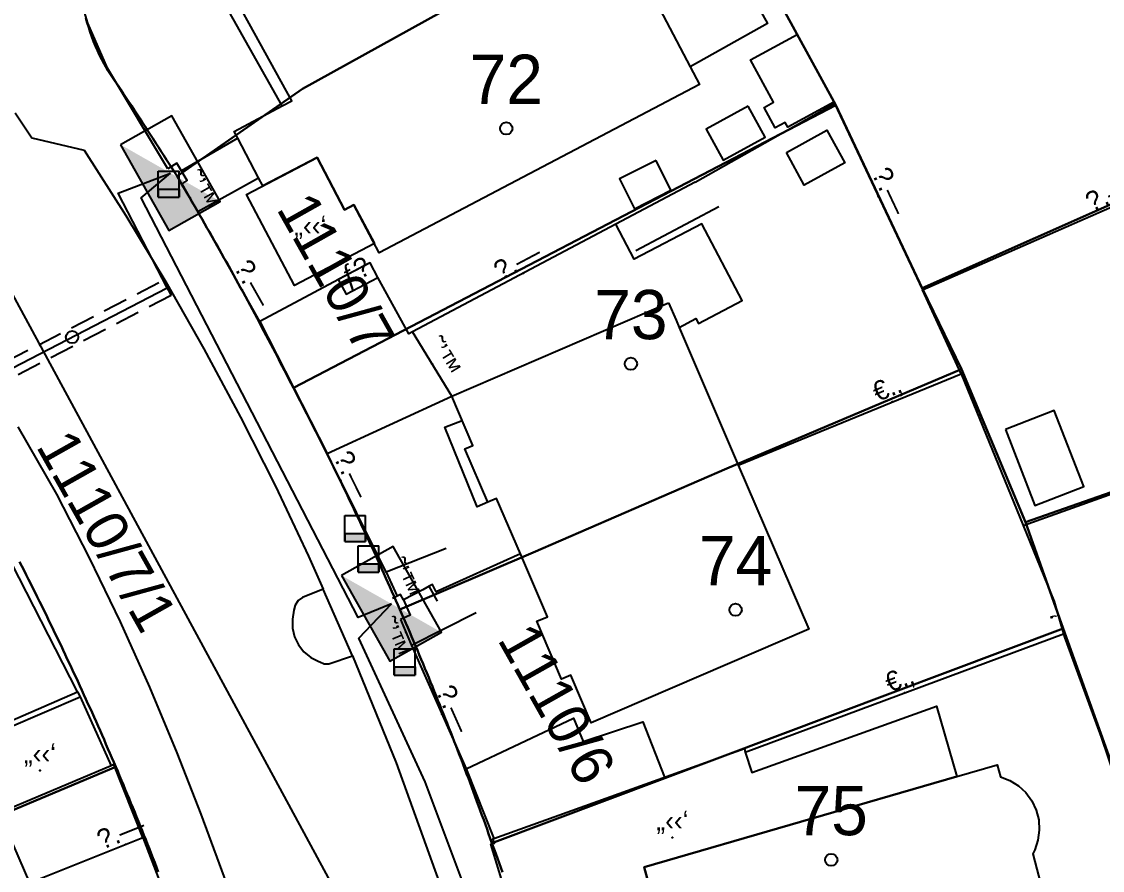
# Model space of a CAD drawing. Header units: metres. Extents: x 218299 to 220222, y 572714 to 574340.
# Drawn here: x 218975.61 to 219019.54, y 573663.87 to 573698.35 of the extents above; entities that cross this region are included whole.
import ezdxf
from ezdxf.enums import TextEntityAlignment as Align

# ---------------------------------------------------------------- set-up
doc = ezdxf.new("R2010")
doc.units = ezdxf.units.M
doc.header["$MEASUREMENT"] = 0
doc.linetypes.add('DASH15', pattern=[1.5, 1, -0.5])
for name, color, linetype in [('1602', 44, 'Continuous'), ('1603', 44, 'Continuous'), ('6151', 102, 'CABLEUNDEXIST03'), ('6261', 7, 'Continuous'), ('6701', 7, 'DASH15'), ('6916', 7, 'Continuous'), ('A_POINTS', 2, 'Continuous'), ('M2200', 253, 'Continuous'), ('M2207', 253, 'Continuous'), ('M2401', 7, 'Continuous'), ('M2404', 7, 'Continuous'), ('M2407', 253, 'Continuous'), ('M2408', 253, 'Continuous'), ('M2412', 253, 'Continuous'), ('M2420', 253, 'Continuous'), ('M2601', 253, 'Continuous'), ('M2602', 253, 'Continuous'), ('M2605', 253, 'Continuous'), ('M2612', 253, 'Continuous'), ('M5235', 253, 'Continuous')]:
    doc.layers.add(name, color=color, linetype=linetype)
doc.styles.add('HEBTXT', font='HEBTXT')
doc.styles.add('MAVAT_HEBTXT', font='HEBTXT')
doc.linetypes.add('CABLEUNDEXIST03', pattern='A,3.5,[222,elecad.shx,S=0.01,R=0,X=0,Y=0],1.5', length=5)

# ---------------------------------------------------------------- blocks, each defined once
blk = doc.blocks.new('6261')
blk.add_lwpolyline([(-2, -1.2), (2, -1.2), (2, 1.2), (-2, 1.2)], close=True)
at = {"color": 0}
blk.add_solid([(2, 1.2), (-2, -1.2), (2, -1.2)], dxfattribs=at)
at = {"color": 0, "style": 'HEBTXT'}
blk.add_attdef('PIL_NAME', (2.689, 2.418), '', height=1.7, dxfattribs=at)
at = {"style": 'HEBTXT'}
blk.add_attdef('CAMUT_MONIM', (2.489, 0.218), '', height=1.7, dxfattribs=at)
at = {"color": 0, "style": 'HEBTXT', "flags": 1}
for tag, p in [('TYPE', (2.585, -1.773)), ('MAP_TYPE', (2.689, -3.782))]:
    blk.add_attdef(tag, p, '', height=1.7, dxfattribs=at)
blk = doc.blocks.new('6916')
at = {"layer": 'A_POINTS'}
blk.add_circle((0, 0), 0.25, dxfattribs=at)
at = {"color": 0, "style": 'HEBTXT'}
for tag, p in [('HTCH', (0.006, 3.527)), ('PIPE', (0.049, 1.33))]:
    blk.add_attdef(tag, text='', height=1.7, dxfattribs=at).set_placement(p, align=Align.MIDDLE_CENTER)
blk = doc.blocks.new('1603')
at = {"layer": 'A_POINTS'}
blk.add_circle((0, 0), 0.25, dxfattribs=at)
at = {"color": 0, "style": 'HEBTXT'}
blk.add_attdef('PARCEL_NUM', text='', height=2, dxfattribs=at).set_placement((0, 1), align=Align.CENTER)
at = {"color": 0, "style": 'HEBTXT', "flags": 1}
blk.add_attdef('LOT_NUM', text='', height=2, dxfattribs=at).set_placement((0, -2.5), align=Align.CENTER)
blk = doc.blocks.new('M2601')
blk.add_circle((0, 0), 0.025)
at = {"style": 'MAVAT_HEBTXT'}
blk.add_attdef('NAME', text='', height=0.8, dxfattribs=at).set_placement((0, 1.592), align=Align.MIDDLE)
blk = doc.blocks.new('M2602')
blk.add_circle((0, 0), 0.025)
at = {"style": 'MAVAT_HEBTXT'}
blk.add_attdef('NAME', text='', height=0.8, dxfattribs=at).set_placement((0, 1.592), align=Align.MIDDLE)
blk = doc.blocks.new('M2605')
blk.add_circle((0, 0), 0.025)
at = {"style": 'MAVAT_HEBTXT'}
blk.add_attdef('NAME', text='', height=0.8, dxfattribs=at).set_placement((0, 1.592), align=Align.MIDDLE)
blk = doc.blocks.new('M2612')
blk.add_circle((0, 0), 0.025)
at = {"style": 'MAVAT_HEBTXT'}
blk.add_attdef('NAME', text='', height=0.8, dxfattribs=at).set_placement((0, 1.592), align=Align.MIDDLE)
blk = doc.blocks.new('M2207')
blk.add_circle((0, 0), 0.025)
at = {"style": 'MAVAT_HEBTXT'}
blk.add_attdef('NAME', text='', height=0.8, dxfattribs=at).set_placement((0, 1.592), align=Align.MIDDLE)
blk = doc.blocks.new('M2412')
blk.add_circle((0, 0), 0.025)
at = {"style": 'MAVAT_HEBTXT'}
blk.add_attdef('NAME', text='', height=0.8, dxfattribs=at).set_placement((0, 1.592), align=Align.MIDDLE)
blk = doc.blocks.new('*U89')
at = {"linetype": 'Continuous'}
for p, q in [((-0.845, 0), (-0.845, -0.663)), ((0.845, 0), (0.845, -0.663))]:
    blk.add_line(p, q, dxfattribs=at)
blk.add_solid([(-0.845, 0), (-0.845, -0.663), (0.845, -0.663)], dxfattribs=at)
at = {"linetype": 'Continuous', "extrusion": (0, 0, -1)}
blk.add_solid([(0.845, 0), (-0.845, 0), (-0.845, -0.663)], dxfattribs=at)
blk = doc.blocks.new('M5235')
for points in [[(-0.845, 1.471), (0.845, 1.471)], [(-0.845, -0.663), (-0.845, 1.471)], [(0.845, -0.663), (0.845, 1.471)], [(-0.845, 0), (0.845, 0)], [(-0.845, -0.663), (0.845, -0.663)]]:
    blk.add_lwpolyline(points)
at = {"linetype": 'Continuous'}
blk.add_blockref('*U89', (0, 0), dxfattribs=at)
at = {"style": 'MAVAT_HEBTXT', "flags": 1}
for tag, p in [('MARK', (0, 2.721)), ('HEIGHT', (0, -1.915)), ('NAME', (0, -4.483))]:
    blk.add_attdef(tag, text='', height=0.8, dxfattribs=at).set_placement(p, align=Align.MIDDLE)
blk = doc.blocks.new('111')
at = {"layer": 'M2200'}
for points in [[(219000.173, 573701.499, 585.135), (219002.787, 573696.522, 585.135), (219003.166, 573695.8, 585.135), (218990.146, 573688.963, 582.266), (218989.12, 573690.916, 582.266), (218989.12, 573690.916, 582.266), (218988.733, 573690.713, 582.266), (218988.733, 573690.713, 582.266), (218987.619, 573692.835, 582.266), (218987.619, 573692.835, 582.266), (218985.419, 573691.68, 581.749), (218985.244, 573692.013, 581.749), (218984.403, 573693.616, 581.749), (218984.259, 573693.891, 581.749), (218986.204, 573694.929, 582.209), (218986.59, 573695.136, 582.3), (218982.84, 573701.949, 582.255)], [(219001.458, 573662.004, 581.505), (219000.912, 573664.004, 581.625), (219000.912, 573664.004, 581.625), (219013.623, 573667.68, 581.412), (219015.265, 573668.154, 581.385), (219015.399, 573667.671, 581.385), (219015.782, 573667.526, 581.32), (219016.131, 573667.309, 581.26), (219016.433, 573667.028, 581.208), (219016.675, 573666.694, 581.166), (219016.85, 573666.319, 581.134), (219016.951, 573665.917, 581.114), (219016.974, 573665.502, 581.108), (219016.919, 573665.091, 581.114), (219016.787, 573664.698, 581.133), (219016.711, 573664.544, 581.145), (219017.584, 573661.223, 581.145)]]:
    blk.add_polyline3d(points, dxfattribs=at)
blk.add_polyline3d([(219001.908, 573686.924, 581.985), (219002.21, 573686.221, 581.972), (219002.334, 573685.932, 581.967), (219004.739, 573680.337, 581.865), (219007.605, 573673.669, 581.745), (218998.761, 573669.867, 581.745), (218997.929, 573671.803, 581.745), (218997.561, 573671.645, 581.745), (218996.553, 573673.99, 581.745), (218996.987, 573674.176, 581.745), (218995.89, 573676.729, 581.872), (218994.92, 573678.984, 581.985), (218994.558, 573678.828, 581.985), (218993.627, 573680.994, 581.985), (218993.955, 573681.135, 581.985), (218993.095, 573683.136, 581.985)], close=True, dxfattribs=at)
at = {"layer": 'M2207'}
for points in [[(219007.136, 573697.832, 581.505), (219008.627, 573695.084, 581.505), (219008.627, 573695.084, 581.505), (219008.627, 573695.084, 581.505), (219006.754, 573694.068, 581.745), (219006.652, 573694.256, 581.745), (219006.244, 573694.034, 581.625), (219005.79, 573694.872, 581.625), (219006.178, 573695.083, 581.745), (219005.244, 573696.805, 581.625)], [(219005.145, 573694.925, 581.505), (219003.439, 573693.988, 581.505), (219004.131, 573692.729, 581.505), (219005.836, 573693.666, 581.505), (219005.145, 573694.925, 581.505)], [(219006.695, 573693.037, 580.785), (219008.34, 573693.942, 580.785), (219009.067, 573692.62, 580.905), (219007.422, 573691.716, 580.905), (219006.695, 573693.037, 580.785)], [(218987.619, 573692.835, 582.221), (218988.733, 573690.713, 582.221), (218989.12, 573690.916, 582.221), (218989.951, 573689.334, 582.221), (218986.703, 573687.628, 582.019), (218984.757, 573691.333, 581.996)], [(219001.397, 573692.711, 581.265), (218999.909, 573691.961, 580.785), (219000.519, 573690.752, 580.785), (219002.006, 573691.502, 581.265), (219001.397, 573692.711, 581.265)], [(219015.598, 573681.787, 580.545), (219016.795, 573678.694, 580.425), (219018.78, 573679.462, 580.425), (219017.583, 573682.555, 580.545), (219015.598, 573681.787, 580.545)], [(218979.256, 573668.122, 580.59), (218979.256, 573668.122, 580.59), (218979.256, 573668.122, 580.59), (218974.817, 573666.243, 580.59), (218973.626, 573669.057, 580.635), (218977.999, 573670.914, 580.635), (218977.999, 573670.914, 580.635), (218979.256, 573668.122, 580.59)], [(219013.623, 573667.68, 581.385), (219000.912, 573664.004, 581.145), (219001.458, 573662.004, 581.145), (219001.032, 573661.894, 581.145), (219002.023, 573658.044, 581.145), (218997.36, 573657.129, 581.025), (218997.36, 573657.129, 581.025), (218995.547, 573662.091, 581.025), (218994.68, 573664.933, 581.025), (218994.834, 573664.976, 581.031), (218994.771, 573665.146, 581.031), (218994.808, 573665.16, 581.032), (219004.993, 573668.815, 581.265), (219005.027, 573668.679, 581.265), (219005.29, 573667.847, 581.265), (219012.797, 573670.535, 581.265)]]:
    blk.add_polyline3d(points, close=True, dxfattribs=at)
at = {"layer": 'M2401'}
for points in [[(218975.353, 573694.644, 578.951), (218976.03, 573693.635, 578.951), (218978.155, 573693.131, 578.906), (218979.846, 573690.481, 578.842), (218981.47, 573687.788, 578.787), (218983.026, 573685.055, 578.741), (218984.512, 573682.284, 578.703), (218985.927, 573679.476, 578.674), (218987.271, 573676.633, 578.654), (218987.873, 573675.296, 578.647), (218987.034, 573674.959, 578.625), (218986.852, 573674.832, 578.625), (218986.725, 573674.649, 578.625), (218986.671, 573674.44, 578.625), (218986.627, 573674.07, 578.625), (218986.628, 573673.708, 578.625), (218986.709, 573673.355, 578.624), (218986.865, 573673.029, 578.622), (218987.088, 573672.744, 578.62), (218987.368, 573672.515, 578.617), (218987.692, 573672.354, 578.614), (218987.731, 573672.34, 578.613), (218987.91, 573672.264, 578.613), (218988.105, 573672.266, 578.613), (218989.057, 573672.587, 578.679), (218990.835, 573668.239, 578.565), (218992.708, 573663.05, 578.445)], [(218975.465, 573681.895, 578.743), (218977.028, 573679.15, 578.655), (218978.359, 573676.574, 578.609), (218979.62, 573673.963, 578.545), (218980.811, 573671.32, 578.463), (218981.929, 573668.647, 578.363), (218982.9, 573666.148, 578.254), (218984.476, 573661.861, 578.374), (218985.564, 573658.771, 578.254), (218986.919, 573654.273, 578.254), (218988.169, 573649.84, 578.014), (218988.926, 573646.519, 577.774), (218989.899, 573642.056, 577.774), (218990.702, 573637.894, 577.774), (218991.326, 573633.038, 577.774), (218991.745, 573628.968, 577.534), (218992.079, 573624.48, 577.414), (218992.213, 573621.648, 577.294), (218992.271, 573617.389, 577.183)]]:
    blk.add_polyline3d(points, dxfattribs=at)
at = {"layer": 'M2404'}
for points in [[(218975.353, 573694.644, 578.951), (218976.03, 573693.635, 578.951), (218978.155, 573693.131, 578.906), (218979.846, 573690.481, 578.842), (218981.47, 573687.788, 578.787), (218983.026, 573685.055, 578.741), (218984.512, 573682.284, 578.703), (218985.927, 573679.476, 578.674), (218987.271, 573676.633, 578.654), (218987.873, 573675.296, 578.647), (218987.034, 573674.959, 578.625), (218986.852, 573674.832, 578.625), (218986.725, 573674.649, 578.625), (218986.671, 573674.44, 578.625), (218986.627, 573674.07, 578.625), (218986.628, 573673.708, 578.625), (218986.709, 573673.355, 578.624), (218986.865, 573673.029, 578.622), (218987.088, 573672.744, 578.62), (218987.368, 573672.515, 578.617), (218987.692, 573672.354, 578.614), (218987.731, 573672.34, 578.613), (218987.91, 573672.264, 578.613), (218988.105, 573672.266, 578.613), (218989.057, 573672.587, 578.679), (218990.835, 573668.239, 578.565), (218992.708, 573663.05, 578.445)], [(218975.465, 573681.895, 578.743), (218977.028, 573679.15, 578.655), (218978.359, 573676.574, 578.609), (218979.62, 573673.963, 578.545), (218980.811, 573671.32, 578.463), (218981.929, 573668.647, 578.363), (218982.9, 573666.148, 578.254), (218984.476, 573661.861, 578.374), (218985.564, 573658.771, 578.254), (218986.919, 573654.273, 578.254), (218988.169, 573649.84, 578.014), (218988.926, 573646.519, 577.774), (218989.899, 573642.056, 577.774), (218990.702, 573637.894, 577.774), (218991.326, 573633.038, 577.774), (218991.745, 573628.968, 577.534), (218992.079, 573624.48, 577.414), (218992.213, 573621.648, 577.294), (218992.271, 573617.389, 577.183)]]:
    blk.add_polyline3d(points, dxfattribs=at)
at = {"layer": 'M2407'}
for points in [[(218986.204, 573694.929, 579.616), (218982.216, 573702.011, 579.661), (218985.891, 573704.02, 579.661)], [(219002.334, 573685.932, 579.166), (219003.019, 573686.29, 579.061), (219003.121, 573686.094, 579.061), (219004.895, 573687.021, 579.061), (219003.264, 573690.144, 578.956), (219000.505, 573688.704, 579.376), (218999.762, 573690.127, 579.166)], [(218994.558, 573678.828, 579.267), (218994.131, 573678.645, 579.267), (218992.818, 573681.872, 579.267), (218993.521, 573682.146, 579.267)]]:
    blk.add_polyline3d(points, dxfattribs=at)
at = {"layer": 'M2408'}
for points in [[(218985.302, 573686.174, 578.817), (218988.037, 573680.806, 578.787)], [(218989.057, 573672.587, 578.679), (218987.873, 573675.296, 578.647)], [(218977.889, 573671.123, 578.33), (218977.999, 573670.914, 578.33)], [(218980.545, 573665.208, 578.3), (218979.36, 573668.17, 578.27), (218979.256, 573668.122, 578.27)], [(218993.686, 573668.001, 578.513), (218994.808, 573665.16, 578.513)]]:
    blk.add_polyline3d(points, dxfattribs=at)
at = {"layer": 'M2412'}
blk.add_polyline3d([(218990.086, 573687.96, 579.627), (218989.774, 573688.553, 579.627), (218988.486, 573687.877, 578.907), (218988.798, 573687.284, 578.907), (218990.086, 573687.96, 579.627)], close=True, dxfattribs=at)
at = {"layer": 'M2420', "linetype": 'Continuous', "lineweight": -3}
blk.add_lwpolyline([(218784.91, 573498.19), (218799.09, 573491.38), (218833, 573481.62), (218860.8, 573479.62), (218884.2, 573481.19), (218908, 573487.81), (218929.09, 573498.38), (218936.2, 573503.5), (218951.5, 573513.19), (218966.91, 573529), (218976.7, 573544.88), (218985.627, 573563.641), (218988, 573565.81), (218995.09, 573587.88), (218998.81, 573618.93), (218992.8, 573643.88), (218991.2, 573657.81), (218964.91, 573706.38)], dxfattribs=at)
at = {"layer": 'M2601'}
for points in [[(219000.571, 573689.055, 580.006), (219003.946, 573690.837, 580.006)], [(219013.794, 573684.051, 580.493), (219016.319, 573677.881, 580.373), (219017.583, 573674.79, 580.313), (219017.959, 573673.483, 580.476), (219017.999, 573673.344, 580.493), (219019.484, 573669.276, 580.493), (219020.052, 573667.605, 580.493), (219021.142, 573664.205, 580.493)], [(219016.319, 573677.881, 580.313), (219025.254, 573681.078, 580.133)], [(218995.89, 573676.729, 581.303), (218992.469, 573675.184, 581.483), (218992.308, 573675.486, 581.483), (218992.177, 573675.411, 581.483), (218991.922, 573675.264, 581.483), (218991.922, 573675.264, 581.483)]]:
    blk.add_polyline3d(points, dxfattribs=at)
at = {"layer": 'M2602'}
for points in [[(219000.173, 573701.499, 580.313), (219003.179, 573703.2, 580.313), (219005.928, 573698.28, 580.336), (219002.787, 573696.522, 580.313)], [(218982.134, 573691.77, 580.461), (218982.345, 573691.896, 580.457), (218981.927, 573692.605, 580.454), (218981.55, 573692.379, 579.481)], [(219004.739, 573680.337, 581.213), (219013.794, 573684.051, 581.213), (219013.794, 573684.051, 581.213), (219012.222, 573687.462, 581.213)], [(218992.511, 573674.814, 580.043), (218992.177, 573675.411, 580.043)], [(218991.131, 573674.865, 580.043), (218991.009, 573675.076, 580.043), (218990.883, 573675.013, 580.043), (218990.691, 573674.918, 580.043)], [(218991.922, 573675.264, 580.043), (218991.131, 573674.865, 580.043), (218991.411, 573674.235, 580.043), (218991.019, 573674.056, 580.043), (218991.019, 573674.056, 580.043)], [(219005.027, 573668.679, 580.673), (219017.959, 573673.483, 580.673)]]:
    blk.add_polyline3d(points, dxfattribs=at)
at = {"layer": 'M2605'}
for points in [[(218981.55, 573692.379, 579.481), (218979.102, 573696.468, 579.481), (218978.304, 573698.298, 579.481), (218977.967, 573699.425, 579.481)], [(219003.538, 573704.34, 579.751), (219007.136, 573697.832, 579.481)], [(219012.222, 573687.462, 578.693), (219012.222, 573687.462, 578.693), (219012.222, 573687.462, 578.693), (219020.388, 573691.029, 578.513), (219030.432, 573695.587, 578.513), (219030.432, 573695.587, 578.513), (219031.864, 573692.373, 578.513), (219036.442, 573694.509, 578.333), (219036.442, 573694.509, 578.333), (219039.011, 573688.476, 578.333), (219039.011, 573688.476, 578.333), (219037.265, 573687.77, 578.333), (219036.674, 573687.531, 578.333), (219035.671, 573687.125, 578.333), (219035.671, 573687.125, 578.333)], [(219002.986, 573691.835, 579.65), (219008.653, 573695.029, 579.65), (219008.627, 573695.084, 579.65)], [(219008.653, 573695.029, 578.873), (219012.222, 573687.462, 578.873)], [(218984.403, 573693.616, 579.503), (218982.113, 573692.29, 579.484)], [(218989.715, 573688.522, 579.627), (218985.302, 573686.174, 579.605), (218985.302, 573686.174, 579.605), (218982.775, 573690.642, 579.593), (218982.775, 573690.642, 579.593), (218985.244, 573692.013, 579.593)], [(219002.986, 573691.835, 579.65), (218999.762, 573690.127, 579.643), (218991.501, 573685.75, 579.627), (218991.35, 573685.669, 579.627), (218990.086, 573687.96, 579.627)], [(218992.871, 573676.949, 579.157), (218990.433, 573675.989, 579.097), (218988.037, 573680.806, 579.097), (218988.037, 573680.806, 579.097), (218993.095, 573683.136, 579.097)], [(218947.913, 573641.926, 580.317), (218956.913, 573644.248, 580.272), (218961.071, 573645.443, 580.272), (218961.071, 573645.443, 580.272), (218959.909, 573649.597, 580.272), (218958.858, 573652.608, 580.317), (218957.585, 573656.218, 580.385), (218956.751, 573658.137, 580.34), (218956.751, 573658.137, 580.34), (218963.511, 573661.199, 580.205), (218974.816, 573665.96, 580.025), (218974.816, 573665.96, 580.025), (218973.453, 573669.204, 579.98), (218977.889, 573671.123, 579.935), (218977.889, 573671.123, 579.935), (218974.023, 573678.643, 579.912), (218972.926, 573680.757, 579.912), (218972.926, 573680.757, 579.912), (218971.646, 573680.024, 579.938), (218971.383, 573679.873, 579.943), (218969.527, 573678.809, 579.98), (218969.527, 573678.809, 579.98)], [(218994.088, 573674.34, 579.323), (218991.458, 573673.006, 579.323), (218991.458, 573673.006, 579.323), (218991.458, 573673.006, 579.323), (218993.686, 573668.001, 579.323), (218993.686, 573668.001, 579.323), (218998.048, 573670.049, 579.323), (218998.432, 573669.101, 579.323), (219000.861, 573669.901, 579.323), (219001.747, 573667.65, 579.323)], [(218974.816, 573665.96, 579.417), (218975.932, 573663.37, 579.35), (218980.545, 573665.208, 579.192), (218980.545, 573665.208, 579.192), (218982.786, 573659.346, 579.17)]]:
    blk.add_polyline3d(points, dxfattribs=at)
at = {"layer": 'M2612'}
for points in [[(218982.775, 573690.642, 580.831), (218982.134, 573691.77, 580.831), (218982.134, 573691.77, 580.831)], [(218993.095, 573683.136, 581.317), (218991.501, 573685.75, 581.317)], [(218990.433, 573675.989, 580.043), (218990.883, 573675.013, 580.043)], [(218991.019, 573674.056, 579.863), (218991.458, 573673.006, 579.863)]]:
    blk.add_polyline3d(points, dxfattribs=at)
at = {"layer": 'M2207'}
ref = blk.add_blockref('M2207', (218987.347, 573689.376), dxfattribs=dict(at, xscale=0.5, yscale=0.5, zscale=0.5))
ref.add_attrib('NAME', '„‹‹‘', dxfattribs={"layer": '0', "height": 0.8, "style": 'MAVAT_HEBTXT'}).set_placement((218987.347, 573690.001), align=Align.MIDDLE)
ref = blk.add_blockref('M2207', (218976.359, 573667.926), dxfattribs=dict(at, xscale=0.5, yscale=0.5, zscale=0.5))
ref.add_attrib('NAME', '„‹‹‘', dxfattribs={"layer": '0', "height": 0.8, "style": 'MAVAT_HEBTXT'}).set_placement((218976.359, 573668.551), align=Align.MIDDLE)
ref = blk.add_blockref('M2207', (219002.065, 573665.202), dxfattribs=dict(at, xscale=0.5, yscale=0.5, zscale=0.5))
ref.add_attrib('NAME', '„‹‹‘', dxfattribs={"layer": '0', "height": 0.8, "style": 'MAVAT_HEBTXT'}).set_placement((219002.065, 573665.827), align=Align.MIDDLE)
at = {"layer": 'M2412'}
ref = blk.add_blockref('M2412', (218989.478, 573687.641), dxfattribs=dict(at, xscale=0.5, yscale=0.5, zscale=0.5))
ref.add_attrib('NAME', 'ƒ\x8e', dxfattribs={"layer": '0', "height": 0.8, "rotation": 27.7044, "style": 'MAVAT_HEBTXT'}).set_placement((218989.222, 573688.128), align=Align.MIDDLE)
at = {"layer": 'M2601'}
ref = blk.add_blockref('M2601', (219017.744, 573674.23), dxfattribs=dict(at, xscale=0.5, yscale=0.5, zscale=0.5))
ref.add_attrib('NAME', '‚', dxfattribs={"layer": '0', "height": 0.8, "rotation": 106.0408, "style": 'MAVAT_HEBTXT'}).set_placement((219017.216, 573674.078), align=Align.MIDDLE)
at = {"layer": 'M2602'}
ref = blk.add_blockref('M2602', (219011.004, 573682.907), dxfattribs=dict(at, xscale=0.5, yscale=0.5, zscale=0.5))
ref.add_attrib('NAME', '€.‚', dxfattribs={"layer": '0', "height": 0.8, "rotation": 22.3016, "style": 'MAVAT_HEBTXT'}).set_placement((219010.796, 573683.416), align=Align.MIDDLE)
ref = blk.add_blockref('M2602', (219011.493, 573671.081), dxfattribs=dict(at, xscale=0.5, yscale=0.5, zscale=0.5))
ref.add_attrib('NAME', '€.‚', dxfattribs={"layer": '0', "height": 0.8, "rotation": 20.3799, "style": 'MAVAT_HEBTXT'}).set_placement((219011.302, 573671.597), align=Align.MIDDLE)
at = {"layer": 'M2605'}
ref = blk.add_blockref('M2605', (219010.437, 573691.246), dxfattribs=dict(at, xscale=0.5, yscale=0.5, zscale=0.5))
ref.add_attrib('NAME', '\x9a.—', dxfattribs={"layer": '0', "height": 0.8, "rotation": 295.2523, "style": 'MAVAT_HEBTXT'}).set_placement((219010.935, 573691.48), align=Align.MIDDLE)
ref = blk.add_blockref('M2605', (219020.038, 573690.876), dxfattribs=dict(at, xscale=0.5, yscale=0.5, zscale=0.5))
ref.add_attrib('NAME', '\x9a.—', dxfattribs={"layer": '0', "height": 0.8, "rotation": 24.4099, "style": 'MAVAT_HEBTXT'}).set_placement((219019.811, 573691.377), align=Align.MIDDLE)
ref = blk.add_blockref('M2605', (218996.012, 573688.14), dxfattribs=dict(at, xscale=0.5, yscale=0.5, zscale=0.5))
ref.add_attrib('NAME', '\x9a.—', dxfattribs={"layer": '0', "height": 0.8, "rotation": 27.9181, "style": 'MAVAT_HEBTXT'}).set_placement((218995.754, 573688.626), align=Align.MIDDLE)
ref = blk.add_blockref('M2605', (218984.574, 573687.462), dxfattribs=dict(at, xscale=0.5, yscale=0.5, zscale=0.5))
ref.add_attrib('NAME', '\x9a.—', dxfattribs={"layer": '0', "height": 0.8, "rotation": 299.486, "style": 'MAVAT_HEBTXT'}).set_placement((218985.053, 573687.732), align=Align.MIDDLE)
ref = blk.add_blockref('M2605', (218988.579, 573679.717), dxfattribs=dict(at, xscale=0.5, yscale=0.5, zscale=0.5))
ref.add_attrib('NAME', '\x9a.—', dxfattribs={"layer": '0', "height": 0.8, "rotation": 296.4464, "style": 'MAVAT_HEBTXT'}).set_placement((218989.071, 573679.962), align=Align.MIDDLE)
ref = blk.add_blockref('M2605', (218992.699, 573670.218), dxfattribs=dict(at, xscale=0.5, yscale=0.5, zscale=0.5))
ref.add_attrib('NAME', '\x9a.—', dxfattribs={"layer": '0', "height": 0.8, "rotation": 293.9984, "style": 'MAVAT_HEBTXT'}).set_placement((218993.201, 573670.442), align=Align.MIDDLE)
ref = blk.add_blockref('M2605', (218979.842, 573664.928), dxfattribs=dict(at, xscale=0.5, yscale=0.5, zscale=0.5))
ref.add_attrib('NAME', '\x9a.—', dxfattribs={"layer": '0', "height": 0.8, "rotation": 21.7272, "style": 'MAVAT_HEBTXT'}).set_placement((218979.638, 573665.438), align=Align.MIDDLE)
at = {"layer": 'M2612'}
ref = blk.add_blockref('M2612', (218982.455, 573691.206), dxfattribs=dict(at, xscale=0.5, yscale=0.5, zscale=0.5))
ref.add_attrib('NAME', '˜’™', dxfattribs={"layer": '0', "height": 0.8, "rotation": 299.6234, "style": 'MAVAT_HEBTXT'}).set_placement((218982.933, 573691.478), align=Align.MIDDLE)
ref = blk.add_blockref('M2612', (218992.298, 573684.443), dxfattribs=dict(at, xscale=0.5, yscale=0.5, zscale=0.5))
ref.add_attrib('NAME', '˜’™', dxfattribs={"layer": '0', "height": 0.8, "rotation": 301.3699, "style": 'MAVAT_HEBTXT'}).set_placement((218992.768, 573684.729), align=Align.MIDDLE)
ref = blk.add_blockref('M2612', (218990.658, 573675.501), dxfattribs=dict(at, xscale=0.5, yscale=0.5, zscale=0.5))
ref.add_attrib('NAME', '˜’™', dxfattribs={"layer": '0', "height": 0.8, "rotation": 294.7459, "style": 'MAVAT_HEBTXT'}).set_placement((218991.158, 573675.731), align=Align.MIDDLE)
ref = blk.add_blockref('M2612', (218991.238, 573673.531), dxfattribs=dict(at, xscale=0.5, yscale=0.5, zscale=0.5))
ref.add_attrib('NAME', '˜’™', dxfattribs={"layer": '0', "height": 0.8, "rotation": 292.699, "style": 'MAVAT_HEBTXT'}).set_placement((218990.731, 573673.319), align=Align.MIDDLE)
at = {"layer": 'M5235', "xscale": 0.5, "yscale": 0.5, "zscale": 0.5}
for p in [(218981.59, 573691.549, 578.938), (218989.174, 573677.558, 578.668), (218989.716, 573676.322, 578.668), (218991.18, 573672.136, 578.758)]:
    blk.add_blockref('M5235', p, dxfattribs=at)

msp = doc.modelspace()

# ---------------------------------------------------------------- linework, layer by layer
at = {"layer": '1602'}
for points in [[(219003.4, 573704.69), (219008.71, 573694.96), (218986.66, 573683.47), (218986.5694, 573683.6483), (218986.4786, 573683.8265), (218986.3876, 573684.0046), (218986.2963, 573684.1825), (218986.2048, 573684.3604), (218986.113, 573684.5381), (218986.021, 573684.7156), (218985.9287, 573684.8931), (218985.8362, 573685.0704), (218985.7434, 573685.2476), (218985.6504, 573685.4247), (218985.5572, 573685.6016), (218985.4637, 573685.7784), (218985.37, 573685.9551), (218985.276, 573686.1316), (218985.1818, 573686.3081), (218985.0874, 573686.4844), (218984.9927, 573686.6605), (218984.8978, 573686.8366), (218984.8026, 573687.0125), (218984.7072, 573687.1882), (218984.6115, 573687.3639), (218984.5156, 573687.5394), (218984.4195, 573687.7148), (218984.3231, 573687.89), (218984.2265, 573688.0651), (218984.1296, 573688.2401), (218984.0326, 573688.415), (218983.9352, 573688.5897), (218983.8377, 573688.7643), (218983.7398, 573688.9387), (218983.6418, 573689.113), (218983.5435, 573689.2872), (218983.445, 573689.4613), (218983.3462, 573689.6352), (218983.2472, 573689.809), (218983.148, 573689.9826), (218983.0485, 573690.1561), (218982.9488, 573690.3295), (218982.8488, 573690.5027), (218982.7486, 573690.6758), (218982.6482, 573690.8488), (218982.5475, 573691.0216), (218982.4466, 573691.1943), (218982.3455, 573691.3668), (218982.2441, 573691.5392), (218982.1425, 573691.7115), (218982.0407, 573691.8836), (218981.93, 573692.07), (218987.03, 573695.63), (218994.55, 573699.79)], [(219034.8116, 573698.4339), (219034.8915, 573698.2506), (219034.9712, 573698.0671), (219035.0507, 573697.8836), (219035.13, 573697.7), (219012.22, 573687.53), (219008.71, 573694.96), (219003.4, 573704.69)], [(218994.55, 573699.79), (218987.03, 573695.63), (218981.93, 573692.07), (218981.8234, 573692.2392), (218981.7166, 573692.4083), (218981.6096, 573692.5773), (218981.5024, 573692.7461), (218981.3949, 573692.9148), (218981.2872, 573693.0833), (218981.1792, 573693.2517), (218981.071, 573693.4199), (218980.9626, 573693.5879), (218980.854, 573693.7559), (218980.7451, 573693.9236), (218980.636, 573694.0913), (218980.5267, 573694.2587), (218980.4171, 573694.426), (218980.3073, 573694.5932), (218980.1973, 573694.7602), (218980.0871, 573694.9271), (218979.9766, 573695.0938), (218979.8659, 573695.2604), (218979.755, 573695.4268), (218979.6438, 573695.5931), (218979.5324, 573695.7592), (218979.4208, 573695.9252), (218979.309, 573696.091), (218979.12, 573696.37), (218978.9638, 573696.6421), (218978.8699, 573696.8187), (218978.7804, 573696.9975), (218978.6954, 573697.1786), (218978.6149, 573697.3617), (218978.5391, 573697.5467), (218978.4679, 573697.7336), (218978.4014, 573697.9223), (218978.3397, 573698.1125), (218978.2827, 573698.3042), (218978.2305, 573698.4973)], [(218978.2305, 573698.4973), (218978.2827, 573698.3042), (218978.3397, 573698.1125), (218978.4014, 573697.9223), (218978.4679, 573697.7336), (218978.5391, 573697.5467), (218978.6149, 573697.3617), (218978.6954, 573697.1786), (218978.7804, 573696.9975), (218978.8699, 573696.8187), (218978.9638, 573696.6421), (218979.12, 573696.37), (218979.309, 573696.091), (218979.4208, 573695.9252), (218979.5324, 573695.7592), (218979.6438, 573695.5931), (218979.755, 573695.4268), (218979.8659, 573695.2604), (218979.9766, 573695.0938), (218980.0871, 573694.9271), (218980.1973, 573694.7602), (218980.3073, 573694.5932), (218980.4171, 573694.426), (218980.5267, 573694.2587), (218980.636, 573694.0913), (218980.7451, 573693.9236), (218980.854, 573693.7559), (218980.9626, 573693.5879), (218981.071, 573693.4199), (218981.1792, 573693.2517), (218981.2872, 573693.0833), (218981.3949, 573692.9148), (218981.5024, 573692.7461), (218981.6096, 573692.5773), (218981.7166, 573692.4083), (218981.8234, 573692.2392), (218981.93, 573692.07), (218982.0407, 573691.8836), (218982.1425, 573691.7115), (218982.2441, 573691.5392), (218982.3455, 573691.3668), (218982.4466, 573691.1943), (218982.5475, 573691.0216), (218982.6482, 573690.8488), (218982.7486, 573690.6758), (218982.8488, 573690.5027), (218982.9488, 573690.3295), (218983.0485, 573690.1561), (218983.148, 573689.9826), (218983.2472, 573689.809), (218983.3462, 573689.6352), (218983.445, 573689.4613), (218983.5435, 573689.2872), (218983.6418, 573689.113), (218983.7398, 573688.9387), (218983.8377, 573688.7643), (218983.9352, 573688.5897), (218984.0326, 573688.415), (218984.1296, 573688.2401), (218984.2265, 573688.0651), (218984.3231, 573687.89), (218984.4195, 573687.7148), (218984.5156, 573687.5394), (218984.6115, 573687.3639), (218984.7072, 573687.1882), (218984.8026, 573687.0125), (218984.8978, 573686.8366), (218984.9927, 573686.6605), (218985.0874, 573686.4844), (218985.1818, 573686.3081), (218985.276, 573686.1316), (218985.37, 573685.9551), (218985.4637, 573685.7784), (218985.5572, 573685.6016), (218985.6504, 573685.4247), (218985.7434, 573685.2476), (218985.8362, 573685.0704), (218985.9287, 573684.8931), (218986.021, 573684.7156), (218986.113, 573684.5381), (218986.2048, 573684.3604), (218986.2963, 573684.1825), (218986.3876, 573684.0046), (218986.4786, 573683.8265), (218986.5694, 573683.6483), (218986.66, 573683.47), (218986.8403, 573683.1249), (218986.9325, 573682.9474), (218987.0245, 573682.7698), (218987.1162, 573682.5921), (218987.2077, 573682.4142), (218987.299, 573682.2363), (218987.39, 573682.0582), (218987.4807, 573681.88), (218987.5713, 573681.7016), (218987.6615, 573681.5231), (218987.7516, 573681.3446), (218987.8414, 573681.1658), (218987.9309, 573680.987), (218988.0202, 573680.8081), (218988.1093, 573680.629), (218988.1981, 573680.4498), (218988.2866, 573680.2705), (218988.3749, 573680.091), (218988.463, 573679.9114), (218988.5508, 573679.7318), (218988.6384, 573679.552), (218988.7258, 573679.372), (218988.8128, 573679.192), (218988.8997, 573679.0118), (218988.9863, 573678.8315), (218989.0726, 573678.6511), (218989.1587, 573678.4706), (218989.2446, 573678.29), (218989.3302, 573678.1092), (218989.4155, 573677.9284), (218989.5006, 573677.7474), (218989.5855, 573677.5663), (218989.6701, 573677.385), (218989.7545, 573677.2037), (218989.8386, 573677.0223), (218989.9224, 573676.8407), (218990.0061, 573676.659), (218990.0894, 573676.4772), (218990.1725, 573676.2953), (218990.2554, 573676.1133), (218990.338, 573675.9311), (218990.4204, 573675.7489), (218990.5025, 573675.5665), (218990.5844, 573675.384), (218990.666, 573675.2015), (218990.7474, 573675.0188), (218990.8285, 573674.836), (218990.9094, 573674.653), (218990.99, 573674.47), (218991.0706, 573674.2843), (218991.15, 573674.1007), (218991.2292, 573673.9171), (218991.3081, 573673.7333), (218991.3867, 573673.5494), (218991.4651, 573673.3654), (218991.5433, 573673.1813), (218991.6212, 573672.9971), (218991.6988, 573672.8128), (218991.7762, 573672.6284), (218991.8534, 573672.4438), (218991.9302, 573672.2592), (218992.0069, 573672.0745), (218992.0832, 573671.8896), (218992.1594, 573671.7047), (218992.2352, 573671.5196), (218992.3109, 573671.3345), (218992.3862, 573671.1492), (218992.4613, 573670.9639), (218992.5362, 573670.7784), (218992.6108, 573670.5928), (218992.6851, 573670.4072), (218992.7592, 573670.2214), (218992.8331, 573670.0355), (218992.9067, 573669.8496), (218992.98, 573669.6635), (218993.0531, 573669.4773), (218993.1259, 573669.291), (218993.1984, 573669.1047), (218993.2708, 573668.9182), (218993.3428, 573668.7316), (218993.4146, 573668.545), (218993.4861, 573668.3582), (218993.5574, 573668.1713), (218993.6285, 573667.9844), (218993.6992, 573667.7973), (218993.7697, 573667.6101), (218993.84, 573667.4229), (218993.91, 573667.2355), (218993.9798, 573667.0481), (218994.0493, 573666.8606), (218994.1185, 573666.6729), (218994.1875, 573666.4852), (218994.2562, 573666.2974), (218994.3246, 573666.1095), (218994.3928, 573665.9214), (218994.4608, 573665.7333), (218994.5285, 573665.5451), (218994.5959, 573665.3569), (218994.6631, 573665.1685), (218994.73, 573664.98), (218994.8184, 573664.7367), (218994.8864, 573664.5486), (218994.9542, 573664.3604), (218995.0217, 573664.1722), (218995.0889, 573663.9838), (218995.1559, 573663.7954)], [(219025.74, 573681.28), (219016.41, 573678.02), (219013.81, 573684.23), (219012.22, 573687.53), (219035.13, 573697.7)], [(219019.92, 573668.19), (219017.95, 573673.7), (219016.41, 573678.02), (219025.74, 573681.28)], [(218975.53, 573676.4057), (218975.6211, 573676.2277), (218975.7119, 573676.0495), (218975.8024, 573675.8712), (218975.8927, 573675.6927), (218975.9827, 573675.5141), (218976.0725, 573675.3354), (218976.162, 573675.1565), (218976.2512, 573674.9775), (218976.3401, 573674.7984), (218976.4288, 573674.6191), (218976.5172, 573674.4397), (218976.6054, 573674.2602), (218976.6932, 573674.0805), (218976.7808, 573673.9007), (218976.8681, 573673.7208), (218976.9552, 573673.5407), (218977.042, 573673.3605), (218977.1285, 573673.1802), (218977.2147, 573672.9998), (218977.3007, 573672.8192), (218977.3864, 573672.6385), (218977.4718, 573672.4576), (218977.557, 573672.2767), (218977.6419, 573672.0956), (218977.7265, 573671.9144), (218977.8108, 573671.733), (218977.8949, 573671.5515), (218977.9787, 573671.3699), (218978.0622, 573671.1882), (218978.1454, 573671.0064), (218978.2284, 573670.8244), (218978.3111, 573670.6423), (218978.3935, 573670.4601), (218978.4757, 573670.2777), (218978.5575, 573670.0952), (218978.6391, 573669.9126), (218978.7205, 573669.7299), (218978.8015, 573669.5471), (218978.8823, 573669.3641), (218978.9628, 573669.181), (218979.043, 573668.9978), (218979.123, 573668.8145), (218979.2026, 573668.6311), (218979.282, 573668.4475), (218979.3612, 573668.2638), (218979.44, 573668.08), (218956.64, 573658.49)], [(218981.1675, 573663.8155), (218981.0955, 573664.0021), (218981.0232, 573664.1886), (218980.9506, 573664.375), (218980.8777, 573664.5612), (218980.8046, 573664.7474), (218980.7312, 573664.9334), (218980.6575, 573665.1194), (218980.5835, 573665.3052), (218980.5093, 573665.4909), (218980.4347, 573665.6765), (218980.3599, 573665.862), (218980.2848, 573666.0473), (218980.2095, 573666.2326), (218980.1338, 573666.4177), (218980.0579, 573666.6027), (218979.9817, 573666.7877), (218979.9052, 573666.9725), (218979.8285, 573667.1571), (218979.7514, 573667.3417), (218979.6741, 573667.5262), (218979.5965, 573667.7105), (218979.5186, 573667.8947), (218979.44, 573668.08), (218979.3612, 573668.2638), (218979.282, 573668.4475), (218979.2026, 573668.6311), (218979.123, 573668.8145), (218979.043, 573668.9978), (218978.9628, 573669.181), (218978.8823, 573669.3641), (218978.8015, 573669.5471), (218978.7205, 573669.7299), (218978.6391, 573669.9126), (218978.5575, 573670.0952), (218978.4757, 573670.2777), (218978.3935, 573670.4601), (218978.3111, 573670.6423), (218978.2284, 573670.8244), (218978.1454, 573671.0064), (218978.0622, 573671.1882), (218977.9787, 573671.3699), (218977.8949, 573671.5515), (218977.8108, 573671.733), (218977.7265, 573671.9144), (218977.6419, 573672.0956), (218977.557, 573672.2767), (218977.4718, 573672.4576), (218977.3864, 573672.6385), (218977.3007, 573672.8192), (218977.2147, 573672.9998), (218977.1285, 573673.1802), (218977.042, 573673.3605), (218976.9552, 573673.5407), (218976.8681, 573673.7208), (218976.7808, 573673.9007), (218976.6932, 573674.0805), (218976.6054, 573674.2602), (218976.5172, 573674.4397), (218976.4288, 573674.6191), (218976.3401, 573674.7984), (218976.2512, 573674.9775), (218976.162, 573675.1565), (218976.0725, 573675.3354), (218975.9827, 573675.5141), (218975.8927, 573675.6927), (218975.8024, 573675.8712), (218975.7119, 573676.0495), (218975.6211, 573676.2277), (218975.53, 573676.4057)], [(218995.1559, 573663.7954), (218995.0889, 573663.9838), (218995.0217, 573664.1722), (218994.9542, 573664.3604), (218994.8864, 573664.5486), (218994.8184, 573664.7367), (218994.73, 573664.98), (219017.95, 573673.7), (219019.92, 573668.19)], [(218956.64, 573658.49), (218979.44, 573668.08), (218979.5186, 573667.8947), (218979.5965, 573667.7105), (218979.6741, 573667.5262), (218979.7514, 573667.3417), (218979.8285, 573667.1571), (218979.9052, 573666.9725), (218979.9817, 573666.7877), (218980.0579, 573666.6027), (218980.1338, 573666.4177), (218980.2095, 573666.2326), (218980.2848, 573666.0473), (218980.3599, 573665.862), (218980.4347, 573665.6765), (218980.5093, 573665.4909), (218980.5835, 573665.3052), (218980.6575, 573665.1194), (218980.7312, 573664.9334), (218980.8046, 573664.7474), (218980.8777, 573664.5612), (218980.9506, 573664.375), (218981.0232, 573664.1886), (218981.0955, 573664.0021), (218981.1675, 573663.8155)]]:
    msp.add_lwpolyline(points, dxfattribs=at)
for points in [[(218996.4, 573676.78), (218990.99, 573674.47), (218990.9094, 573674.653), (218990.8285, 573674.836), (218990.7474, 573675.0188), (218990.666, 573675.2015), (218990.5844, 573675.384), (218990.5025, 573675.5665), (218990.4204, 573675.7489), (218990.338, 573675.9311), (218990.2554, 573676.1133), (218990.1725, 573676.2953), (218990.0894, 573676.4772), (218990.0061, 573676.659), (218989.9224, 573676.8407), (218989.8386, 573677.0223), (218989.7545, 573677.2037), (218989.6701, 573677.385), (218989.5855, 573677.5663), (218989.5006, 573677.7474), (218989.4155, 573677.9284), (218989.3302, 573678.1092), (218989.2446, 573678.29), (218989.1587, 573678.4706), (218989.0726, 573678.6511), (218988.9863, 573678.8315), (218988.8997, 573679.0118), (218988.8128, 573679.192), (218988.7258, 573679.372), (218988.6384, 573679.552), (218988.5508, 573679.7318), (218988.463, 573679.9114), (218988.3749, 573680.091), (218988.2866, 573680.2705), (218988.1981, 573680.4498), (218988.1093, 573680.629), (218988.0202, 573680.8081), (218987.9309, 573680.987), (218987.8414, 573681.1658), (218987.7516, 573681.3446), (218987.6615, 573681.5231), (218987.5713, 573681.7016), (218987.4807, 573681.88), (218987.39, 573682.0582), (218987.299, 573682.2363), (218987.2077, 573682.4142), (218987.1162, 573682.5921), (218987.0245, 573682.7698), (218986.9325, 573682.9474), (218986.8403, 573683.1249), (218986.66, 573683.47), (219008.71, 573694.96), (219012.22, 573687.53), (219013.81, 573684.23), (219004.28, 573680.2)], [(219016.41, 573678.02), (219017.95, 573673.7), (218994.73, 573664.98), (218994.6631, 573665.1685), (218994.5959, 573665.3569), (218994.5285, 573665.5451), (218994.4608, 573665.7333), (218994.3928, 573665.9214), (218994.3246, 573666.1095), (218994.2562, 573666.2974), (218994.1875, 573666.4852), (218994.1185, 573666.6729), (218994.0493, 573666.8606), (218993.9798, 573667.0481), (218993.91, 573667.2355), (218993.84, 573667.4229), (218993.7697, 573667.6101), (218993.6992, 573667.7973), (218993.6285, 573667.9844), (218993.5574, 573668.1713), (218993.4861, 573668.3582), (218993.4146, 573668.545), (218993.3428, 573668.7316), (218993.2708, 573668.9182), (218993.1984, 573669.1047), (218993.1259, 573669.291), (218993.0531, 573669.4773), (218992.98, 573669.6635), (218992.9067, 573669.8496), (218992.8331, 573670.0355), (218992.7592, 573670.2214), (218992.6851, 573670.4072), (218992.6108, 573670.5928), (218992.5362, 573670.7784), (218992.4613, 573670.9639), (218992.3862, 573671.1492), (218992.3109, 573671.3345), (218992.2352, 573671.5196), (218992.1594, 573671.7047), (218992.0832, 573671.8896), (218992.0069, 573672.0745), (218991.9302, 573672.2592), (218991.8534, 573672.4438), (218991.7762, 573672.6284), (218991.6988, 573672.8128), (218991.6212, 573672.9971), (218991.5433, 573673.1813), (218991.4651, 573673.3654), (218991.3867, 573673.5494), (218991.3081, 573673.7333), (218991.2292, 573673.9171), (218991.15, 573674.1007), (218991.0706, 573674.2843), (218990.99, 573674.47), (218996.4, 573676.78), (219004.28, 573680.2), (219013.81, 573684.23)]]:
    msp.add_lwpolyline(points, close=True, dxfattribs=at)
at = {"layer": '6151'}
for points in [[(218971.8907, 573682.5516), (218981.5279, 573687.5324), (218979.5345, 573691.3864), (218981.6618, 573692.2016)], [(218990.6467, 573674.697), (218989.2969, 573674.1436), (218980.4756, 573691.1996), (218981.6618, 573692.2016)], [(219000.3601, 573601.3152), (219000.3526, 573601.1419), (219000.2329, 573601.1409), (219000.2426, 573601.6852), (218999.5106, 573602.3109), (219001.2219, 573626.9584), (218999.6495, 573637.7305), (218996.5048, 573652.6543), (218994.3709, 573661.1822), (218992.0123, 573667.4659), (218989.3169, 573673.3008), (218990.6467, 573674.697)]]:
    msp.add_lwpolyline(points, dxfattribs=at)
at = {"layer": '6701'}
msp.add_lwpolyline([(218981.367, 573687.843), (218981.689, 573687.221), (218973.965, 573683.23), (218973.644, 573683.852)], close=True, dxfattribs=at)

# ---------------------------------------------------------------- block references
msp.add_blockref('111', (0, 0))
at = {"layer": '1603'}
for p, values in [((218995.3125, 573694.0133), {'PARCEL_NUM': '72'}), ((219000.3779, 573684.4523), {'PARCEL_NUM': '73'}), ((219004.6319, 573674.4575), {'PARCEL_NUM': '74'}), ((219008.5171, 573664.2983), {'PARCEL_NUM': '75'})]:
    msp.add_blockref('1603', p, dxfattribs=at).add_auto_attribs(values)
at = {"layer": '6261'}
ref = msp.add_blockref('6261', (218981.6618, 573692.2016), dxfattribs=dict(at, rotation=299.3999999999076))
ref.add_attrib('PIL_NAME', '1110/7', (218985.9446, 573690.7573), dxfattribs={"layer": '0', "color": 0, "height": 1.7, "rotation": 299.4, "style": 'HEBTXT'})
ref = msp.add_blockref('6261', (218971.8907, 573682.5516), dxfattribs=dict(at, rotation=299.3999999999076))
ref.add_attrib('PIL_NAME', '1110/7/1', (218976.1735, 573681.1073), dxfattribs={"layer": '0', "color": 0, "height": 1.7, "rotation": 299.4, "style": 'HEBTXT'})
ref = msp.add_blockref('6261', (218990.6467, 573674.697), dxfattribs=dict(at, rotation=299.3999999999076))
ref.add_attrib('PIL_NAME', '1110/6', (218994.9295, 573673.2527), dxfattribs={"layer": '0', "color": 0, "height": 1.7, "rotation": 299.4, "style": 'HEBTXT'})
at = {"layer": '6916', "rotation": 27.3285}
msp.add_blockref('6916', (218977.6667, 573685.5367), dxfattribs=at)

doc.saveas('drawing.dxf')
